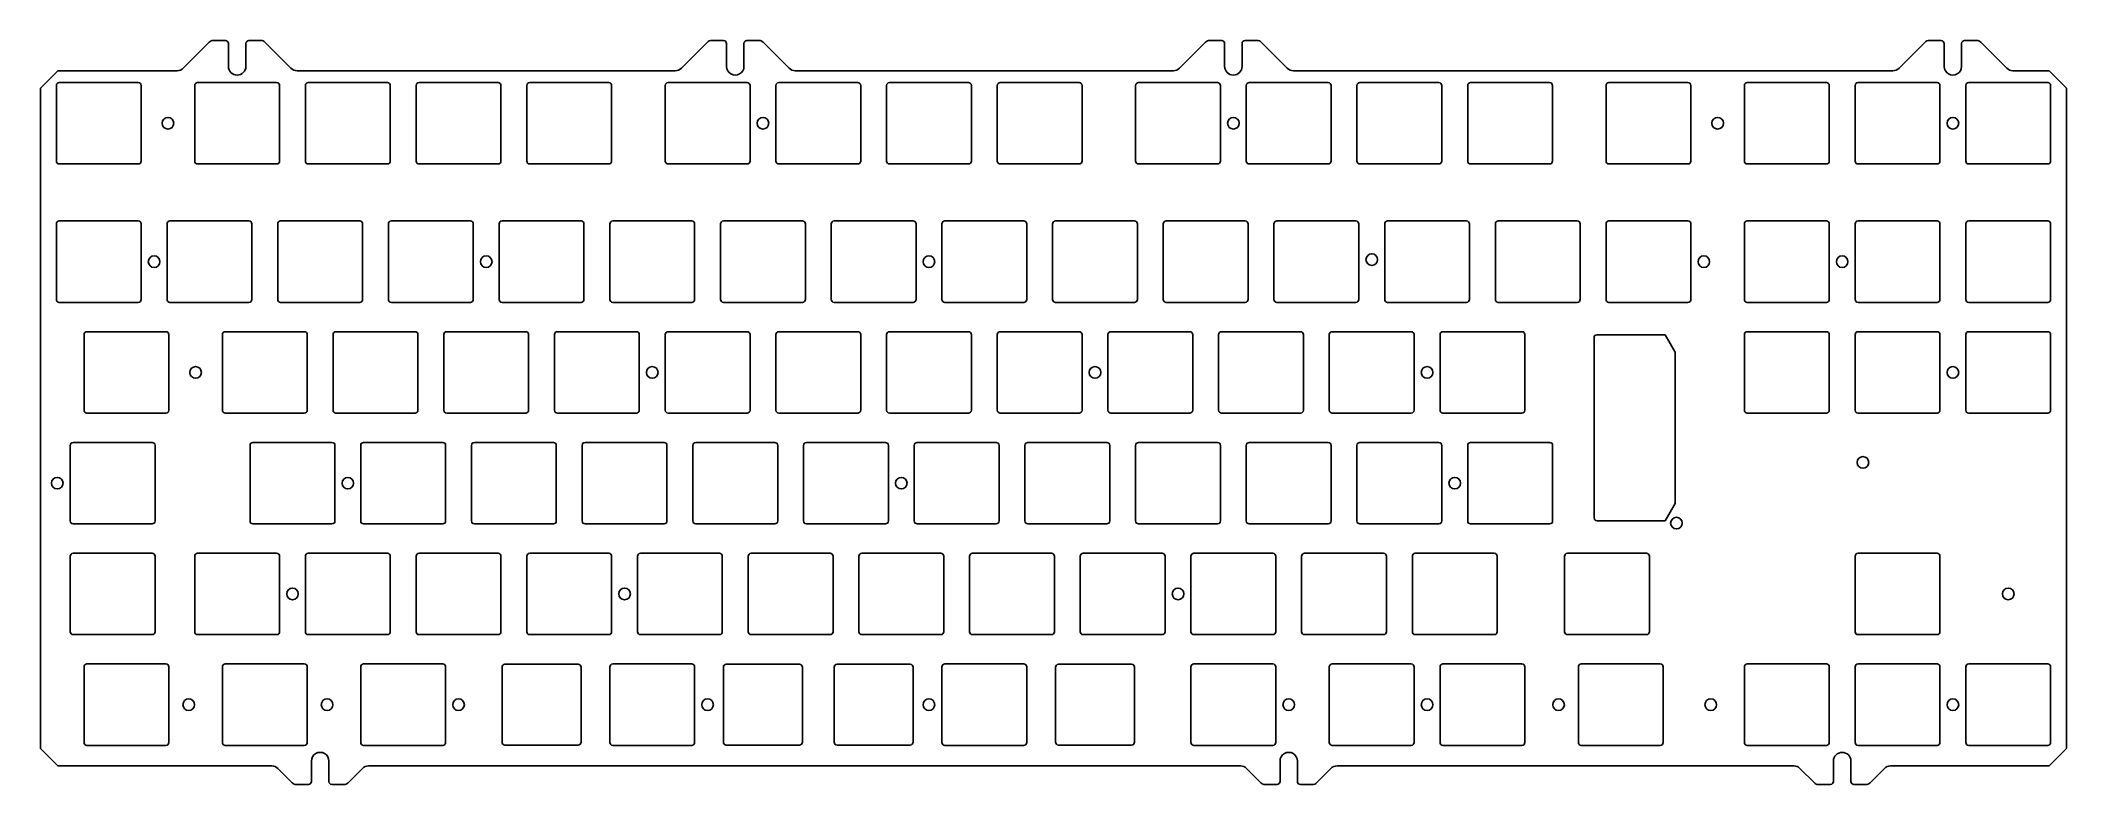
# Model space of a CAD drawing. Header units: millimetres. Extents: x -10 to 339, y -114 to 14.
import ezdxf

# ---------------------------------------------------------------- set-up
doc = ezdxf.new("R2010")
doc.units = ezdxf.units.MM
doc.layers.get('0').update_dxf_attribs({"linetype": 'CONTINUOUS'})
doc.layers.add('BLACK', color=7, linetype='CONTINUOUS')

msp = doc.modelspace()

# ---------------------------------------------------------------- linework, layer by layer
for points in [[(16.5125, 6.5), (16.5125, -6.5, 0.4142123908), (17.0125, -7), (30.6125, -7, 0.4142135624), (31.1125, -6.5), (31.1125, 6.5, 0.4142135624), (30.6125, 7), (17.0125, 7, 0.4142123908)], [(16.5125, 6.5), (16.5125, -6.5, 0.4142123908), (17.0125, -7), (30.6125, -7, 0.4142135624), (31.1125, -6.5), (31.1125, 6.5, 0.4142135624), (30.6125, 7), (17.0125, 7, 0.4142123908)], [(35.5625, 6.5), (35.5625, -6.5, 0.4142123908), (36.0625, -7), (49.6625, -7, 0.4142135624), (50.1625, -6.5), (50.1625, 6.5, 0.4142135624), (49.6625, 7), (36.0625, 7, 0.4142123908)], [(35.5625, -6.5, 0.4142123908), (36.0625, -7), (49.6625, -7, 0.4142135624), (50.1625, -6.5), (50.1625, 6.5, 0.4142135624), (49.6625, 7), (36.0625, 7, 0.4142123908), (35.5625, 6.5)], [(54.6125, 6.5), (54.6125, -6.5, 0.4142123908), (55.1125, -7), (68.7125, -7, 0.4142135624), (69.2125, -6.5), (69.2125, 6.5, 0.4142135624), (68.7125, 7), (55.1125, 7, 0.4142123908)], [(69.2125, 6.5, 0.4142135624), (68.7125, 7), (55.1125, 7, 0.4142123908), (54.6125, 6.5), (54.6125, -6.5, 0.4142123908), (55.1125, -7), (68.7125, -7, 0.4142135624), (69.2125, -6.5)], [(73.6625, 6.5), (73.6625, -6.5, 0.4142123908), (74.1625, -7), (87.7625, -7, 0.4142135624), (88.2625, -6.5), (88.2625, 6.5, 0.4142135624), (87.7625, 7), (74.1625, 7, 0.4142123908)], [(74.1625, -7), (87.7625, -7, 0.4142135624), (88.2625, -6.5), (88.2625, 6.5, 0.4142135624), (87.7625, 7), (74.1625, 7, 0.4142123908), (73.6625, 6.5), (73.6625, -6.5, 0.4142123908)], [(97.475, 6.5), (97.475, -6.5, 0.4142123908), (97.975, -7), (111.575, -7, 0.4142135624), (112.075, -6.5), (112.075, 6.5, 0.4142135624), (111.575, 7), (97.975, 7, 0.4142123908)], [(97.975, 7, 0.4142123908), (97.475, 6.5), (97.475, -6.5, 0.4142123908), (97.975, -7), (111.575, -7, 0.4142135624), (112.075, -6.5), (112.075, 6.5, 0.4142135624), (111.575, 7)], [(178.4375, 6.5), (178.4375, -6.5, 0.4142123908), (178.9375, -7), (192.5375, -7, 0.4142135624), (193.0375, -6.5), (193.0375, 6.5, 0.4142135624), (192.5375, 7), (178.9375, 7, 0.4142123908)], [(193.0375, -6.5), (193.0375, 6.5, 0.4142135624), (192.5375, 7), (178.9375, 7, 0.4142123908), (178.4375, 6.5), (178.4375, -6.5, 0.4142123908), (178.9375, -7), (192.5375, -7, 0.4142135624)], [(197.4875, 6.5), (197.4875, -6.5, 0.4142123908), (197.9875, -7), (211.5875, -7, 0.4142135624), (212.0875, -6.5), (212.0875, 6.5, 0.4142135624), (211.5875, 7), (197.9875, 7, 0.4142123908)], [(211.5875, 7), (197.9875, 7, 0.4142123908), (197.4875, 6.5), (197.4875, -6.5, 0.4142123908), (197.9875, -7), (211.5875, -7, 0.4142135624), (212.0875, -6.5), (212.0875, 6.5, 0.4142135624)], [(216.5375, 6.5), (216.5375, -6.5, 0.4142123908), (217.0375, -7), (230.6375, -7, 0.4142135624), (231.1375, -6.5), (231.1375, 6.5, 0.4142135624), (230.6375, 7), (217.0375, 7, 0.4142123908)], [(231.1375, -6.5), (231.1375, 6.5, 0.4142135624), (230.6375, 7), (217.0375, 7, 0.4142123908), (216.5375, 6.5), (216.5375, -6.5, 0.4142123908), (217.0375, -7), (230.6375, -7, 0.4142135624)], [(235.5875, 6.5), (235.5875, -6.5, 0.4142123908), (236.0875, -7), (249.6875, -7, 0.4142135624), (250.1875, -6.5), (250.1875, 6.5, 0.4142135624), (249.6875, 7), (236.0875, 7, 0.4142123908)], [(250.1875, -6.5), (250.1875, 6.5, 0.4142135624), (249.6875, 7), (236.0875, 7, 0.4142123908), (235.5875, 6.5), (235.5875, -6.5, 0.4142123908), (236.0875, -7), (249.6875, -7, 0.4142135624)], [(240.35, -17.3125), (240.35, -30.3125, 0.4142123908), (240.85, -30.8125), (254.45, -30.8125, 0.4142135624), (254.95, -30.3125), (254.95, -17.3125, 0.4142135624), (254.45, -16.8125), (240.85, -16.8125, 0.4142123908)], [(259.4, -17.3125), (259.4, -30.3125, 0.4142123908), (259.9, -30.8125), (273.5, -30.8125, 0.4142135624), (274, -30.3125), (274, -17.3125, 0.4142135624), (273.5, -16.8125), (259.9, -16.8125, 0.4142123908)], [(257.34375, -67.8875), (257.34375, -36.8875, -0.4142135624), (257.84375, -36.3875), (269.56175, -36.3875), (271.29375, -39.3875), (271.29375, -65.3875), (269.56175, -68.3875), (257.84375, -68.3875, -0.4142123908)], [(235.59375, -55.4125), (235.59375, -68.4125, 0.4142123908), (236.09375, -68.9125), (249.69375, -68.9125, 0.4142135624), (250.19375, -68.4125), (250.19375, -55.4125, 0.4142135624), (249.69375, -54.9125), (236.09375, -54.9125, 0.4142123908)], [(-4.91875, -74.4625), (-4.91875, -87.4625, 0.4142123908), (-4.41875, -87.9625), (9.18125, -87.9625, 0.4142135624), (9.68125, -87.4625), (9.68125, -74.4625, 0.4142135624), (9.18125, -73.9625), (-4.41875, -73.9625, 0.4142123908)], [(16.5125, -74.4625), (16.5125, -87.4625, 0.4142123908), (17.0125, -87.9625), (30.6125, -87.9625, 0.4142135624), (31.1125, -87.4625), (31.1125, -74.4625, 0.4142135624), (30.6125, -73.9625), (17.0125, -73.9625, 0.4142123908)], [(226.065834, -74.462548), (226.065834, -87.462548, 0.4142123908), (226.565834, -87.962548), (240.165834, -87.962548, 0.4142135624), (240.665834, -87.462548), (240.665834, -74.462548, 0.4142135624), (240.165834, -73.962548), (226.565834, -73.962548, 0.4142123908)], [(252.257046, -74.4625), (252.257046, -87.4625, 0.4142123908), (252.757046, -87.9625), (266.357046, -87.9625, 0.4142135624), (266.857046, -87.4625), (266.857046, -74.4625, 0.4142135624), (266.357046, -73.9625), (252.757046, -73.9625, 0.4142123908)], [(11.5625, -93.0125), (-2.0375, -93.0125, 0.4142123908), (-2.5375, -93.5125), (-2.5375, -106.5125, 0.4142123908), (-2.0375, -107.0125), (11.5625, -107.0125, 0.4142135624), (12.0625, -106.5125), (12.0625, -93.5125, 0.4142135624)], [(21.275, -93.5125), (21.275, -106.5125, 0.4142123908), (21.775, -107.0125), (35.375, -107.0125, 0.4142135624), (35.875, -106.5125), (35.875, -93.5125, 0.4142135624), (35.375, -93.0125), (21.775, -93.0125, 0.4142123908)], [(59.6875, -93.5125, 0.4142135624), (59.1875, -93.0125), (45.5875, -93.0125, 0.4142123908), (45.0875, -93.5125), (45.0875, -106.5125, 0.4142123908), (45.5875, -107.0125), (59.1875, -107.0125, 0.4142135624), (59.6875, -106.5125)], [(69.9, -93.0625, 0.4142123908), (69.4, -93.5625), (69.4, -106.4625, 0.4142123908), (69.9, -106.9625), (82.5, -106.9625, 0.4142123908), (83, -106.4625), (83, -93.5625, 0.4142123908), (82.5, -93.0625)], [(102.05, -93.0125), (88.45, -93.0125, 0.4142123908), (87.95, -93.5125), (87.95, -106.5125, 0.4142123908), (88.45, -107.0125), (102.05, -107.0125, 0.4142135624), (102.55, -106.5125), (102.55, -93.5125, 0.4142135624)], [(121.1, -93.5625), (121.1, -106.4625, -0.4142135624), (120.6, -106.9625), (108, -106.9625, -0.4142135624), (107.5, -106.4625), (107.5, -93.5625, -0.4142135624), (108, -93.0625), (120.6, -93.0625, -0.4142135624)], [(126.55, -106.4625, 0.4142123908), (127.05, -106.9625), (139.65, -106.9625, 0.4142123908), (140.15, -106.4625), (140.15, -93.5625, 0.4142123908), (139.65, -93.0625), (127.05, -93.0625, 0.4142123908), (126.55, -93.5625)], [(159.2, -93.0125), (145.6, -93.0125, 0.4142123908), (145.1, -93.5125), (145.1, -106.5125, 0.4142123908), (145.6, -107.0125), (159.2, -107.0125, 0.4142135624), (159.7, -106.5125), (159.7, -93.5125, 0.4142135624)], [(164.65, -106.4625), (164.65, -93.5625, -0.4142135624), (165.15, -93.0625), (177.75, -93.0625, -0.4142135624), (178.25, -93.5625), (178.25, -106.4625, -0.4142135624), (177.75, -106.9625), (165.15, -106.9625, -0.4142135624)], [(187.9625, -106.5125, 0.4142123908), (188.4625, -107.0125), (202.0625, -107.0125, 0.4142135624), (202.5625, -106.5125), (202.5625, -93.5125, 0.4142135624), (202.0625, -93.0125), (188.4625, -93.0125, 0.4142123908), (187.9625, -93.5125)], [(211.775, -106.5125, 0.4142123908), (212.275, -107.0125), (225.875, -107.0125, 0.4142135624), (226.375, -106.5125), (226.375, -93.5125, 0.4142135624), (225.875, -93.0125), (212.275, -93.0125, 0.4142123908), (211.775, -93.5125)], [(231.325, -107.0125), (244.925, -107.0125, 0.4142135624), (245.425, -106.5125), (245.425, -93.5125, 0.4142135624), (244.925, -93.0125), (231.325, -93.0125, 0.4142123908), (230.825, -93.5125), (230.825, -106.5125, 0.4142123908)], [(269.2375, -93.5125, 0.4142135624), (268.7375, -93.0125), (255.1375, -93.0125, 0.4142123908), (254.6375, -93.5125), (254.6375, -106.5125, 0.4142123908), (255.1375, -107.0125), (268.7375, -107.0125, 0.4142135624), (269.2375, -106.5125)]]:
    msp.add_lwpolyline(points, format="xyb", close=True)
for centre in [(276.225, -23.8125), (233.3625, -61.9125), (271.51875, -68.7875), (15.478125, -100.0125), (39.290625, -100.0125), (61.9125, -100.0125), (104.775, -100.0125), (142.875, -100.0125), (204.7875, -100.0125), (228.6, -100.0125), (251.221875, -100.0125)]:
    msp.add_circle(centre, 1)
at = {"layer": 'BLACK', "linetype": 'Continuous'}
for p, q in [((19.732086, 14.224988), (21.812497, 14.225)), ((25.81954, 14.225052), (27.898325, 14.225)), ((105.451794, 14.224988), (107.537497, 14.225)), ((105.451794, 14.224973), (105.451794, 14.224988)), ((111.54454, 14.225052), (113.623325, 14.225)), ((191.176794, 14.224988), (193.262497, 14.225)), ((191.176794, 14.224973), (191.176794, 14.224988)), ((193.262497, 14.224994), (193.262497, 14.225)), ((197.26954, 14.225052), (199.348325, 14.225)), ((315.007086, 14.224988), (317.087497, 14.225)), ((321.09454, 14.225052), (323.173325, 14.225)), ((14.5518, 9.4643), (19.01955, 13.93205)), ((22.3125, 13.724999), (22.312506, 13.724999)), ((22.312506, 13.724999), (22.3125, 9.775002)), ((25.3125, 9.774998), (25.3125, 13.7249)), ((33.07316, 9.46434), (28.600768, 13.936732)), ((104.7445, 13.932), (100.27685, 9.46435)), ((108.0375, 13.724999), (108.037506, 13.724999)), ((108.037506, 13.724999), (108.0375, 9.775002)), ((111.0375, 9.775), (111.0375, 13.7249)), ((114.334208, 13.928326), (118.79818, 9.46436)), ((190.4695, 13.932), (186.0018, 9.4643)), ((193.762494, 13.725), (193.7625, 13.725)), ((193.7625, 9.775), (193.7625, 13.725)), ((196.7625, 13.7249), (196.7625, 9.775)), ((200.059208, 13.928326), (204.52318, 9.46436)), ((309.8268, 9.4643), (314.29455, 13.93205)), ((317.5875, 13.724999), (317.587506, 13.724999)), ((317.5875, 9.775002), (317.587506, 13.724999)), ((320.5875, 13.7249), (320.5875, 9.775)), ((323.884208, 13.928326), (328.34818, 9.46436)), ((-10.025, 6.025), (-7.025, 9.025)), ((-7.025, 9.025), (13.49768, 9.025)), ((6.8, 7), (-6.799999, 7)), ((99.21618, 9.025), (34.1338, 9.025)), ((130.625, 7), (117.025, 7)), ((119.8588, 9.025), (184.94768, 9.025)), ((149.675, 7), (136.075, 7)), ((168.725, 7), (155.125, 7)), ((205.5838, 9.025), (308.77268, 9.025)), ((273.5, 7), (259.9, 7)), ((297.3125, 7), (283.7125, 7)), ((316.3625, 7), (302.7625, 7)), ((335.4125, 7), (321.8125, 7)), ((329.4088, 9.025), (335.6375, 9.025)), ((338.6375, 6.025), (335.6375, 9.025)), ((-10.025, 6.025), (-10.025, -107.5375)), ((-7.3, 6.499999), (-7.3, -6.499999)), ((7.3, -6.5), (7.3, 6.5)), ((116.525, 6.5), (116.525, -6.5)), ((131.125, -6.5), (131.125, 6.5)), ((135.575, 6.5), (135.575, -6.5)), ((150.175, -6.5), (150.175, 6.5)), ((154.625, 6.5), (154.625, -6.5)), ((169.225, -6.5), (169.225, 6.5)), ((259.4, 6.5), (259.4, -6.5)), ((274, -6.5), (274, 6.5)), ((283.2125, 6.5), (283.2125, -6.5)), ((297.8125, -6.5), (297.8125, 6.5)), ((302.2625, 6.5), (302.2625, -6.5)), ((316.8625, -6.5), (316.8625, 6.5)), ((321.3125, 6.5), (321.3125, -6.5)), ((335.9125, -6.5), (335.9125, 6.5)), ((338.6375, -107.5375), (338.6375, 6.025)), ((-6.799999, -7), (6.8, -7)), ((117.025, -7), (130.625, -7)), ((136.075, -7), (149.675, -7)), ((155.125, -7), (168.725, -7)), ((259.9, -7), (273.5, -7)), ((283.7125, -7), (297.3125, -7)), ((302.7625, -7), (316.3625, -7)), ((321.8125, -7), (335.4125, -7)), ((-7.3, -17.312501), (-7.3, -30.312499)), ((6.8, -16.8125), (-6.799999, -16.8125)), ((7.3, -30.3125), (7.3, -17.3125)), ((11.75, -17.3125), (11.75, -30.3125)), ((25.85, -16.8125), (12.25, -16.8125)), ((26.35, -30.3125), (26.35, -17.3125)), ((30.8, -17.3125), (30.8, -30.3125)), ((44.9, -16.8125), (31.3, -16.8125)), ((45.4, -30.3125), (45.4, -17.3125)), ((49.85, -17.3125), (49.85, -30.3125)), ((63.95, -16.8125), (50.35, -16.8125)), ((64.45, -30.3125), (64.45, -17.3125)), ((68.9, -17.3125), (68.9, -30.3125)), ((83, -16.8125), (69.4, -16.8125)), ((83.5, -30.3125), (83.5, -17.3125)), ((87.95, -17.3125), (87.95, -30.3125)), ((102.05, -16.8125), (88.45, -16.8125)), ((102.55, -30.3125), (102.55, -17.3125)), ((107, -17.3125), (107, -30.3125)), ((121.1, -16.8125), (107.5, -16.8125)), ((121.6, -30.3125), (121.6, -17.3125)), ((126.05, -17.3125), (126.05, -30.3125)), ((140.15, -16.8125), (126.55, -16.8125)), ((140.65, -30.3125), (140.65, -17.3125)), ((145.1, -17.3125), (145.1, -30.3125)), ((159.2, -16.8125), (145.6, -16.8125)), ((159.7, -30.3125), (159.7, -17.3125)), ((164.15, -17.3125), (164.15, -30.3125)), ((178.25, -16.8125), (164.65, -16.8125)), ((178.75, -30.3125), (178.75, -17.3125)), ((183.2, -17.3125), (183.2, -30.3125)), ((197.3, -16.8125), (183.7, -16.8125)), ((197.8, -30.3125), (197.8, -17.3125)), ((202.25, -17.3125), (202.25, -30.3125)), ((216.35, -16.8125), (202.75, -16.8125)), ((216.85, -30.3125), (216.85, -17.3125)), ((221.3, -17.3125), (221.3, -30.3125)), ((235.4, -16.8125), (221.8, -16.8125)), ((235.9, -30.3125), (235.9, -17.3125)), ((283.2125, -17.3125), (283.2125, -30.3125)), ((297.3125, -16.8125), (283.7125, -16.8125)), ((297.8125, -30.3125), (297.8125, -17.3125)), ((302.2625, -17.3125), (302.2625, -30.3125)), ((316.3625, -16.8125), (302.7625, -16.8125)), ((316.8625, -30.3125), (316.8625, -17.3125)), ((321.3125, -17.3125), (321.3125, -30.3125)), ((335.4125, -16.8125), (321.8125, -16.8125)), ((335.9125, -30.3125), (335.9125, -17.3125)), ((-6.799999, -30.8125), (6.8, -30.8125)), ((12.25, -30.8125), (25.85, -30.8125)), ((31.3, -30.8125), (44.9, -30.8125)), ((50.35, -30.8125), (63.95, -30.8125)), ((69.4, -30.8125), (83, -30.8125)), ((88.45, -30.8125), (102.05, -30.8125)), ((107.5, -30.8125), (121.1, -30.8125)), ((126.55, -30.8125), (140.15, -30.8125)), ((145.6, -30.8125), (159.2, -30.8125)), ((164.65, -30.8125), (178.25, -30.8125)), ((183.7, -30.8125), (197.3, -30.8125)), ((202.75, -30.8125), (216.35, -30.8125)), ((221.8, -30.8125), (235.4, -30.8125)), ((283.7125, -30.8125), (297.3125, -30.8125)), ((302.7625, -30.8125), (316.3625, -30.8125)), ((321.8125, -30.8125), (335.4125, -30.8125)), ((-2.5375, -36.362501), (-2.5375, -49.362499)), ((11.5625, -35.8625), (-2.037499, -35.8625)), ((12.0625, -49.3625), (12.0625, -36.3625)), ((21.275, -36.3625), (21.275, -49.3625)), ((35.375, -35.8625), (21.775, -35.8625)), ((35.875, -49.3625), (35.875, -36.3625)), ((40.325, -36.3625), (40.325, -49.3625)), ((54.425, -35.8625), (40.825, -35.8625)), ((54.925, -49.3625), (54.925, -36.3625)), ((59.375, -36.3625), (59.375, -49.3625)), ((73.475, -35.8625), (59.875, -35.8625)), ((73.975, -49.3625), (73.975, -36.3625)), ((78.425, -36.3625), (78.425, -49.3625)), ((92.525, -35.8625), (78.925, -35.8625)), ((93.025, -49.3625), (93.025, -36.3625)), ((97.475, -36.3625), (97.475, -49.3625)), ((111.575, -35.8625), (97.975, -35.8625)), ((112.075, -49.3625), (112.075, -36.3625)), ((116.525, -36.3625), (116.525, -49.3625)), ((130.625, -35.8625), (117.025, -35.8625)), ((131.125, -49.3625), (131.125, -36.3625)), ((135.575, -36.3625), (135.575, -49.3625)), ((149.675, -35.8625), (136.075, -35.8625)), ((150.175, -49.3625), (150.175, -36.3625)), ((154.625, -36.3625), (154.625, -49.3625)), ((168.725, -35.8625), (155.125, -35.8625)), ((169.225, -49.3625), (169.225, -36.3625)), ((173.675, -36.3625), (173.675, -49.3625)), ((187.775, -35.8625), (174.175, -35.8625)), ((188.275, -49.3625), (188.275, -36.3625)), ((192.725, -36.3625), (192.725, -49.3625)), ((206.825, -35.8625), (193.225, -35.8625)), ((207.325, -49.3625), (207.325, -36.3625)), ((211.775, -36.3625), (211.775, -49.3625)), ((225.875, -35.8625), (212.275, -35.8625)), ((226.375, -49.3625), (226.375, -36.3625)), ((230.825, -36.3625), (230.825, -49.3625)), ((244.925, -35.8625), (231.325, -35.8625)), ((245.425, -49.3625), (245.425, -36.3625)), ((283.2125, -36.3625), (283.2125, -49.3625)), ((297.3125, -35.8625), (283.7125, -35.8625)), ((297.8125, -49.3625), (297.8125, -36.3625)), ((302.2625, -36.3625), (302.2625, -49.3625)), ((316.3625, -35.8625), (302.7625, -35.8625)), ((316.8625, -49.3625), (316.8625, -36.3625)), ((321.3125, -36.3625), (321.3125, -49.3625)), ((335.4125, -35.8625), (321.8125, -35.8625)), ((335.9125, -49.3625), (335.9125, -36.3625)), ((-2.037499, -49.8625), (11.5625, -49.8625)), ((21.775, -49.8625), (35.375, -49.8625)), ((40.825, -49.8625), (54.425, -49.8625)), ((59.875, -49.8625), (73.475, -49.8625)), ((78.925, -49.8625), (92.525, -49.8625)), ((97.975, -49.8625), (111.575, -49.8625)), ((117.025, -49.8625), (130.625, -49.8625)), ((136.075, -49.8625), (149.675, -49.8625)), ((155.125, -49.8625), (168.725, -49.8625)), ((174.175, -49.8625), (187.775, -49.8625)), ((193.225, -49.8625), (206.825, -49.8625)), ((212.275, -49.8625), (225.875, -49.8625)), ((231.325, -49.8625), (244.925, -49.8625)), ((283.7125, -49.8625), (297.3125, -49.8625)), ((302.7625, -49.8625), (316.3625, -49.8625)), ((321.8125, -49.8625), (335.4125, -49.8625)), ((-4.91875, -55.4125), (-4.91875, -68.412499)), ((9.18125, -54.912499), (-4.41875, -54.912499)), ((9.68125, -68.412499), (9.68125, -55.412499)), ((26.0375, -55.4125), (26.0375, -68.4125)), ((40.1375, -54.9125), (26.5375, -54.9125)), ((40.6375, -68.4125), (40.6375, -55.4125)), ((45.0875, -55.4125), (45.0875, -68.4125)), ((59.1875, -54.9125), (45.5875, -54.9125)), ((59.6875, -68.4125), (59.6875, -55.4125)), ((64.1375, -55.4125), (64.1375, -68.4125)), ((78.2375, -54.9125), (64.6375, -54.9125)), ((78.7375, -68.4125), (78.7375, -55.4125)), ((83.1875, -55.4125), (83.1875, -68.4125)), ((97.2875, -54.9125), (83.6875, -54.9125)), ((97.7875, -68.4125), (97.7875, -55.4125)), ((102.2375, -55.4125), (102.2375, -68.4125)), ((116.3375, -54.9125), (102.7375, -54.9125)), ((116.8375, -68.4125), (116.8375, -55.4125)), ((121.2875, -55.4125), (121.2875, -68.4125)), ((135.3875, -54.9125), (121.7875, -54.9125)), ((135.8875, -68.4125), (135.8875, -55.4125)), ((140.3375, -55.4125), (140.3375, -68.4125)), ((154.4375, -54.9125), (140.8375, -54.9125)), ((154.9375, -68.4125), (154.9375, -55.4125)), ((159.3875, -55.4125), (159.3875, -68.4125)), ((173.4875, -54.9125), (159.8875, -54.9125)), ((173.9875, -68.4125), (173.9875, -55.4125)), ((178.4375, -55.4125), (178.4375, -68.4125)), ((192.5375, -54.9125), (178.9375, -54.9125)), ((193.0375, -68.4125), (193.0375, -55.4125)), ((197.4875, -55.4125), (197.4875, -68.4125)), ((211.5875, -54.9125), (197.9875, -54.9125)), ((212.0875, -68.4125), (212.0875, -55.4125)), ((216.5375, -55.4125), (216.5375, -68.4125)), ((230.6375, -54.9125), (217.0375, -54.9125)), ((231.1375, -68.4125), (231.1375, -55.4125)), ((-4.418749, -68.912499), (9.18125, -68.912499)), ((26.5375, -68.9125), (40.1375, -68.9125)), ((45.5875, -68.9125), (59.1875, -68.9125)), ((64.6375, -68.9125), (78.2375, -68.9125)), ((83.6875, -68.9125), (97.2875, -68.9125)), ((102.7375, -68.9125), (116.3375, -68.9125)), ((121.7875, -68.9125), (135.3875, -68.9125)), ((140.8375, -68.9125), (154.4375, -68.9125)), ((159.8875, -68.9125), (173.4875, -68.9125)), ((178.9375, -68.9125), (192.5375, -68.9125)), ((197.9875, -68.9125), (211.5875, -68.9125)), ((217.0375, -68.9125), (230.6375, -68.9125)), ((35.5625, -74.4625), (35.5625, -87.4625)), ((49.6625, -73.9625), (36.0625, -73.9625)), ((50.1625, -87.4625), (50.1625, -74.4625)), ((54.6125, -74.4625), (54.6125, -87.4625)), ((68.7125, -73.9625), (55.1125, -73.9625)), ((69.2125, -87.4625), (69.2125, -74.4625)), ((73.6625, -74.4625), (73.6625, -87.4625)), ((87.7625, -73.9625), (74.1625, -73.9625)), ((88.2625, -87.4625), (88.2625, -74.4625)), ((92.7125, -74.4625), (92.7125, -87.4625)), ((106.8125, -73.9625), (93.2125, -73.9625)), ((107.3125, -87.4625), (107.3125, -74.4625)), ((111.7625, -74.4625), (111.7625, -87.4625)), ((125.8625, -73.9625), (112.2625, -73.9625)), ((126.3625, -87.4625), (126.3625, -74.4625)), ((130.8125, -74.4625), (130.8125, -87.4625)), ((144.9125, -73.9625), (131.3125, -73.9625)), ((145.4125, -87.4625), (145.4125, -74.4625)), ((149.8625, -74.4625), (149.8625, -87.4625)), ((163.9625, -73.9625), (150.3625, -73.9625)), ((164.4625, -87.4625), (164.4625, -74.4625)), ((168.9125, -74.4625), (168.9125, -87.4625)), ((183.0125, -73.9625), (169.4125, -73.9625)), ((183.5125, -87.4625), (183.5125, -74.4625)), ((187.9625, -74.4625), (187.9625, -87.4625)), ((202.0625, -73.9625), (188.4625, -73.9625)), ((202.5625, -87.4625), (202.5625, -74.4625)), ((207.0125, -74.4625), (207.0125, -87.4625)), ((221.1125, -73.9625), (207.5125, -73.9625)), ((221.6125, -87.4625), (221.6125, -74.4625)), ((302.2625, -74.4625), (302.2625, -87.4625)), ((316.3625, -73.9625), (302.7625, -73.9625)), ((316.8625, -87.4625), (316.8625, -74.4625)), ((36.0625, -87.9625), (49.6625, -87.9625)), ((55.1125, -87.9625), (68.7125, -87.9625)), ((74.1625, -87.9625), (87.7625, -87.9625)), ((93.2125, -87.9625), (106.8125, -87.9625)), ((112.2625, -87.9625), (125.8625, -87.9625)), ((131.3125, -87.9625), (144.9125, -87.9625)), ((150.3625, -87.9625), (163.9625, -87.9625)), ((169.4125, -87.9625), (183.0125, -87.9625)), ((188.4625, -87.9625), (202.0625, -87.9625)), ((207.5125, -87.9625), (221.1125, -87.9625)), ((302.7625, -87.9625), (316.3625, -87.9625)), ((283.2125, -93.5125), (283.2125, -106.5125)), ((297.3125, -93.0125), (283.7125, -93.0125)), ((297.8125, -106.5125), (297.8125, -93.5125)), ((302.2625, -93.5125), (302.2625, -106.5125)), ((316.3625, -93.0125), (302.7625, -93.0125)), ((316.8625, -106.5125), (316.8625, -93.5125)), ((321.3125, -93.5125), (321.3125, -106.5125)), ((335.4125, -93.0125), (321.8125, -93.0125)), ((335.9125, -106.5125), (335.9125, -93.5125)), ((-10.025, -107.5375), (-7.025, -110.5375)), ((283.7125, -107.0125), (297.3125, -107.0125)), ((302.7625, -107.0125), (316.3625, -107.0125)), ((321.8125, -107.0125), (335.4125, -107.0125)), ((335.6375, -110.5375), (338.6375, -107.5375)), ((29.7786, -110.5375), (-7.025, -110.5375)), ((30.844351, -110.981829), (33.307141, -113.444577)), ((36.600052, -113.2375), (36.600052, -109.7125)), ((39.600052, -109.71252), (39.600006, -113.239629)), ((42.892826, -113.444726), (45.360676, -110.976876)), ((45.36068, -110.97688), (45.360676, -110.976876)), ((196.4661, -110.5375), (46.421329, -110.5375)), ((199.994665, -113.4446), (197.522053, -110.972031)), ((203.287552, -113.2375), (203.287552, -109.7125)), ((206.287506, -113.235157), (206.287552, -109.72949)), ((209.580326, -113.444726), (212.048176, -110.976876)), ((212.04818, -110.97688), (212.048176, -110.976876)), ((213.1089, -110.537516), (213.1089, -110.5375)), ((291.7162, -110.5375), (213.1089, -110.5375)), ((295.244631, -113.444583), (292.772258, -110.972258)), ((298.5375, -109.7125), (298.5375, -113.2375)), ((301.5375, -113.235264), (301.5375, -109.7125)), ((304.8303, -113.4447), (307.29805, -110.97695)), ((308.358899, -110.537516), (335.6375, -110.5375)), ((308.358899, -110.537532), (308.358899, -110.537516)), ((34.0143, -113.7375), (36.100029, -113.7375)), ((40.100103, -113.7375), (42.191296, -113.737488)), ((202.787552, -113.7375), (200.7018, -113.7375)), ((206.787603, -113.7375), (208.878796, -113.737488)), ((295.951725, -113.7375), (298.0375, -113.737448)), ((302.039728, -113.7375), (304.128575, -113.737534))]:
    msp.add_line(p, q, dxfattribs=at)
at = {"layer": 'BLACK'}
for centre in [(11.90625, 0), (114.3, 0), (195.2625, 0), (278.60625, 0), (319.0875, 0), (9.525, -23.8125), (66.675, -23.8125), (142.875, -23.8125), (219.0842, -23.4625), (300.0375, -23.8125), (16.66875, -42.8625), (95.25, -42.8625), (171.45, -42.8625), (228.6, -42.8625), (319.0875, -42.8625), (303.609375, -58.340625), (-7.14375, -61.9125), (42.8625, -61.9125), (138.1125, -61.9125), (33.3375, -80.9625), (90.4875, -80.9625), (185.7375, -80.9625), (328.6125, -80.9625), (277.415625, -100.0125), (319.0875, -100.0125)]:
    msp.add_circle(centre, 1, dxfattribs=at)
for centre, radius, start, end in [((19.7269, 13.2247), 1.000344, 89.7029523, 135), ((21.8125, 13.725), 0.5, 359.99988541, 90.00034377), ((25.8127, 13.7249), 0.5002, 89.21648079, 180), ((27.8983, 13.225), 1, 45.3753221, 89.99856761), ((105.4517, 13.2248), 1.000132, 89.99461513, 135), ((107.5375, 13.725), 0.5, 359.99988541, 90.00034377), ((111.5377, 13.7249), 0.5002, 89.21648079, 180), ((113.6233, 13.2248), 1.0002, 44.70097325, 89.99856789), ((191.1767, 13.2248), 1.000132, 89.99461513, 135), ((193.2625, 13.725), 0.499994, 0, 90.00034378), ((197.2627, 13.7249), 0.5002, 89.21648079, 180), ((199.3483, 13.2248), 1.0002, 44.70097325, 89.99856789), ((315.0019, 13.2247), 1.000344, 89.7029523, 135), ((317.0875, 13.725), 0.5, 359.99988541, 90.00034377), ((321.0877, 13.7249), 0.5002, 89.21648079, 180), ((323.1733, 13.2248), 1.0002, 44.70097325, 89.99856789), ((-6.799999, 6.499999), 0.500001, 90, 180), ((6.8, 6.5), 0.5, 0, 90), ((13.4911, 10.525), 1.500056, 270.25133587, 315), ((23.8125, 9.775), 1.5, 179.99992361, 359.99992361), ((34.1338, 10.5249), 1.4999, 224.99783912, 270), ((99.2162, 10.525), 1.499986, 269.99923606, 315), ((109.5375, 9.775), 1.5, 179.99992361, 0), ((117.025, 6.5), 0.5, 90, 180), ((119.8588, 10.5248), 1.4998, 224.9951377, 270), ((130.625, 6.5), 0.5, 0, 90), ((136.075, 6.5), 0.5, 90, 180), ((149.675, 6.5), 0.5, 0, 90), ((155.125, 6.5), 0.5, 90, 180), ((168.725, 6.5), 0.5, 0, 90), ((184.9411, 10.525), 1.500056, 270.25133587, 315), ((195.2625, 9.775), 1.5, 180, 0), ((205.5838, 10.5248), 1.4998, 224.9951377, 270), ((259.9, 6.5), 0.5, 90, 180), ((273.5, 6.5), 0.5, 0, 90), ((283.7125, 6.5), 0.5, 90, 180), ((297.3125, 6.5), 0.5, 0, 90), ((302.7625, 6.5), 0.5, 90, 180), ((308.7661, 10.525), 1.500056, 270.25133587, 315), ((316.3625, 6.5), 0.5, 0, 90), ((319.0875, 9.775), 1.5, 179.99992361, 0), ((321.8125, 6.5), 0.5, 90, 180), ((329.4088, 10.5248), 1.4998, 224.9951377, 270), ((335.4125, 6.5), 0.5, 0, 90), ((-6.799999, -6.499999), 0.500001, 180, 270), ((6.8, -6.5), 0.5, 270, 0), ((117.025, -6.5), 0.5, 180, 270), ((130.625, -6.5), 0.5, 270, 0), ((136.075, -6.5), 0.5, 180, 270), ((149.675, -6.5), 0.5, 270, 0), ((155.125, -6.5), 0.5, 180, 270), ((168.725, -6.5), 0.5, 270, 0), ((259.9, -6.5), 0.5, 180, 270), ((273.5, -6.5), 0.5, 270, 0), ((283.7125, -6.5), 0.5, 180, 270), ((297.3125, -6.5), 0.5, 270, 0), ((302.7625, -6.5), 0.5, 180, 270), ((316.3625, -6.5), 0.5, 270, 0), ((321.8125, -6.5), 0.5, 180, 270), ((335.4125, -6.5), 0.5, 270, 0), ((-6.799999, -17.312501), 0.500001, 90, 180), ((6.8, -17.3125), 0.5, 0, 90), ((12.25, -17.3125), 0.5, 90, 180), ((25.85, -17.3125), 0.5, 0, 90), ((31.3, -17.3125), 0.5, 90, 180), ((44.9, -17.3125), 0.5, 0, 90), ((50.35, -17.3125), 0.5, 90, 180), ((63.95, -17.3125), 0.5, 0, 90), ((69.4, -17.3125), 0.5, 90, 180), ((83, -17.3125), 0.5, 0, 90), ((88.45, -17.3125), 0.5, 90, 180), ((102.05, -17.3125), 0.5, 0, 90), ((107.5, -17.3125), 0.5, 90, 180), ((121.1, -17.3125), 0.5, 0, 90), ((126.55, -17.3125), 0.5, 90, 180), ((140.15, -17.3125), 0.5, 0, 90), ((145.6, -17.3125), 0.5, 90, 180), ((159.2, -17.3125), 0.5, 0, 90), ((164.65, -17.3125), 0.5, 90, 180), ((178.25, -17.3125), 0.5, 0, 90), ((183.7, -17.3125), 0.5, 90, 180), ((197.3, -17.3125), 0.5, 0, 90), ((202.75, -17.3125), 0.5, 90, 180), ((216.35, -17.3125), 0.5, 0, 90), ((221.8, -17.3125), 0.5, 90, 180), ((235.4, -17.3125), 0.5, 0, 90), ((283.7125, -17.3125), 0.5, 90, 180), ((297.3125, -17.3125), 0.5, 0, 90), ((302.7625, -17.3125), 0.5, 90, 180), ((316.3625, -17.3125), 0.5, 0, 90), ((321.8125, -17.3125), 0.5, 90, 180), ((335.4125, -17.3125), 0.5, 0, 90), ((-6.799999, -30.312499), 0.500001, 180, 270), ((6.8, -30.3125), 0.5, 270, 0), ((12.25, -30.3125), 0.5, 180, 270), ((25.85, -30.3125), 0.5, 270, 0), ((31.3, -30.3125), 0.5, 180, 270), ((44.9, -30.3125), 0.5, 270, 0), ((50.35, -30.3125), 0.5, 180, 270), ((63.95, -30.3125), 0.5, 270, 0), ((69.4, -30.3125), 0.5, 180, 270), ((83, -30.3125), 0.5, 270, 0), ((88.45, -30.3125), 0.5, 180, 270), ((102.05, -30.3125), 0.5, 270, 0), ((107.5, -30.3125), 0.5, 180, 270), ((121.1, -30.3125), 0.5, 270, 0), ((126.55, -30.3125), 0.5, 180, 270), ((140.15, -30.3125), 0.5, 270, 0), ((145.6, -30.3125), 0.5, 180, 270), ((159.2, -30.3125), 0.5, 270, 0), ((164.65, -30.3125), 0.5, 180, 270), ((178.25, -30.3125), 0.5, 270, 0), ((183.7, -30.3125), 0.5, 180, 270), ((197.3, -30.3125), 0.5, 270, 0), ((202.75, -30.3125), 0.5, 180, 270), ((216.35, -30.3125), 0.5, 270, 0), ((221.8, -30.3125), 0.5, 180, 270), ((235.4, -30.3125), 0.5, 270, 0), ((283.7125, -30.3125), 0.5, 180, 270), ((297.3125, -30.3125), 0.5, 270, 0), ((302.7625, -30.3125), 0.5, 180, 270), ((316.3625, -30.3125), 0.5, 270, 0), ((321.8125, -30.3125), 0.5, 180, 270), ((335.4125, -30.3125), 0.5, 270, 0), ((-2.037499, -36.362501), 0.500001, 90, 180), ((11.5625, -36.3625), 0.5, 0, 90), ((21.775, -36.3625), 0.5, 90, 180), ((35.375, -36.3625), 0.5, 0, 90), ((40.825, -36.3625), 0.5, 90, 180), ((54.425, -36.3625), 0.5, 0, 90), ((59.875, -36.3625), 0.5, 90, 180), ((73.475, -36.3625), 0.5, 0, 90), ((78.925, -36.3625), 0.5, 90, 180), ((92.525, -36.3625), 0.5, 0, 90), ((97.975, -36.3625), 0.5, 90, 180), ((111.575, -36.3625), 0.5, 0, 90), ((117.025, -36.3625), 0.5, 90, 180), ((130.625, -36.3625), 0.5, 0, 90), ((136.075, -36.3625), 0.5, 90, 180), ((149.675, -36.3625), 0.5, 0, 90), ((155.125, -36.3625), 0.5, 90, 180), ((168.725, -36.3625), 0.5, 0, 90), ((174.175, -36.3625), 0.5, 90, 180), ((187.775, -36.3625), 0.5, 0, 90), ((193.225, -36.3625), 0.5, 90, 180), ((206.825, -36.3625), 0.5, 0, 90), ((212.275, -36.3625), 0.5, 90, 180), ((225.875, -36.3625), 0.5, 0, 90), ((231.325, -36.3625), 0.5, 90, 180), ((244.925, -36.3625), 0.5, 0, 90), ((283.7125, -36.3625), 0.5, 90, 180), ((297.3125, -36.3625), 0.5, 0, 90), ((302.7625, -36.3625), 0.5, 90, 180), ((316.3625, -36.3625), 0.5, 0, 90), ((321.8125, -36.3625), 0.5, 90, 180), ((335.4125, -36.3625), 0.5, 0, 90), ((-2.037499, -49.362499), 0.500001, 180, 270), ((11.5625, -49.3625), 0.5, 270, 0), ((21.775, -49.3625), 0.5, 180, 270), ((35.375, -49.3625), 0.5, 270, 0), ((40.825, -49.3625), 0.5, 180, 270), ((54.425, -49.3625), 0.5, 270, 0), ((59.875, -49.3625), 0.5, 180, 270), ((73.475, -49.3625), 0.5, 270, 0), ((78.925, -49.3625), 0.5, 180, 270), ((92.525, -49.3625), 0.5, 270, 0), ((97.975, -49.3625), 0.5, 180, 270), ((111.575, -49.3625), 0.5, 270, 0), ((117.025, -49.3625), 0.5, 180, 270), ((130.625, -49.3625), 0.5, 270, 0), ((136.075, -49.3625), 0.5, 180, 270), ((149.675, -49.3625), 0.5, 270, 0), ((155.125, -49.3625), 0.5, 180, 270), ((168.725, -49.3625), 0.5, 270, 0), ((174.175, -49.3625), 0.5, 180, 270), ((187.775, -49.3625), 0.5, 270, 0), ((193.225, -49.3625), 0.5, 180, 270), ((206.825, -49.3625), 0.5, 270, 0), ((212.275, -49.3625), 0.5, 180, 270), ((225.875, -49.3625), 0.5, 270, 0), ((231.325, -49.3625), 0.5, 180, 270), ((244.925, -49.3625), 0.5, 270, 0), ((283.7125, -49.3625), 0.5, 180, 270), ((297.3125, -49.3625), 0.5, 270, 0), ((302.7625, -49.3625), 0.5, 180, 270), ((316.3625, -49.3625), 0.5, 270, 0), ((321.8125, -49.3625), 0.5, 180, 270), ((335.4125, -49.3625), 0.5, 270, 0), ((-4.418749, -55.4125), 0.500001, 90.00011459, 180), ((9.181297, -55.412452), 0.499953, 359.99461369, 90.00538631), ((26.5375, -55.4125), 0.5, 90, 180), ((40.1375, -55.4125), 0.5, 0, 90), ((45.5875, -55.4125), 0.5, 90, 180), ((59.1875, -55.4125), 0.5, 0, 90), ((64.6375, -55.4125), 0.5, 90, 180), ((78.2375, -55.4125), 0.5, 0, 90), ((83.6875, -55.4125), 0.5, 90, 180), ((97.2875, -55.4125), 0.5, 0, 90), ((102.7375, -55.4125), 0.5, 90, 180), ((116.3375, -55.4125), 0.5, 0, 90), ((121.7875, -55.4125), 0.5, 90, 180), ((135.3875, -55.4125), 0.5, 0, 90), ((140.8375, -55.4125), 0.5, 90, 180), ((154.4375, -55.4125), 0.5, 0, 90), ((159.8875, -55.4125), 0.5, 90, 180), ((173.4875, -55.4125), 0.5, 0, 90), ((178.9375, -55.4125), 0.5, 90, 180), ((192.5375, -55.4125), 0.5, 0, 90), ((197.9875, -55.4125), 0.5, 90, 180), ((211.5875, -55.4125), 0.5, 0, 90), ((217.0375, -55.4125), 0.5, 90, 180), ((230.6375, -55.4125), 0.5, 0, 90), ((-4.418749, -68.412498), 0.500001, 180.00011459, 270), ((9.181257, -68.412502), 0.499993, 269.99919785, 0.00034378), ((26.5375, -68.4125), 0.5, 180, 270), ((40.1375, -68.4125), 0.5, 270, 0), ((45.5875, -68.4125), 0.5, 180, 270), ((59.1875, -68.4125), 0.5, 270, 0), ((64.6375, -68.4125), 0.5, 180, 270), ((78.2375, -68.4125), 0.5, 270, 0), ((83.6875, -68.4125), 0.5, 180, 270), ((97.2875, -68.4125), 0.5, 270, 0), ((102.7375, -68.4125), 0.5, 180, 270), ((116.3375, -68.4125), 0.5, 270, 0), ((121.7875, -68.4125), 0.5, 180, 270), ((135.3875, -68.4125), 0.5, 270, 0), ((140.8375, -68.4125), 0.5, 180, 270), ((154.4375, -68.4125), 0.5, 270, 0), ((159.8875, -68.4125), 0.5, 180, 270), ((173.4875, -68.4125), 0.5, 270, 0), ((178.9375, -68.4125), 0.5, 180, 270), ((192.5375, -68.4125), 0.5, 270, 0), ((197.9875, -68.4125), 0.5, 180, 270), ((211.5875, -68.4125), 0.5, 270, 0), ((217.0375, -68.4125), 0.5, 180, 270), ((230.6375, -68.4125), 0.5, 270, 0), ((36.0625, -74.4625), 0.5, 90, 180), ((49.6625, -74.4625), 0.5, 0, 90), ((55.1125, -74.4625), 0.5, 90, 180), ((68.7125, -74.4625), 0.5, 0, 90), ((74.1625, -74.4625), 0.5, 90, 180), ((87.7625, -74.4625), 0.5, 0, 90), ((93.2125, -74.4625), 0.5, 90, 180), ((106.8125, -74.4625), 0.5, 0, 90), ((112.2625, -74.4625), 0.5, 90, 180), ((125.8625, -74.4625), 0.5, 0, 90), ((131.3125, -74.4625), 0.5, 90, 180), ((144.9125, -74.4625), 0.5, 0, 90), ((150.3625, -74.4625), 0.5, 90, 180), ((163.9625, -74.4625), 0.5, 0, 90), ((169.4125, -74.4625), 0.5, 90, 180), ((183.0125, -74.4625), 0.5, 0, 90), ((188.4625, -74.4625), 0.5, 90, 180), ((202.0625, -74.4625), 0.5, 0, 90), ((207.5125, -74.4625), 0.5, 90, 180), ((221.1125, -74.4625), 0.5, 0, 90), ((302.7625, -74.4625), 0.5, 90, 180), ((316.3625, -74.4625), 0.5, 0, 90), ((36.0625, -87.4625), 0.5, 180, 270), ((49.6625, -87.4625), 0.5, 270, 0), ((55.1125, -87.4625), 0.5, 180, 270), ((68.7125, -87.4625), 0.5, 270, 0), ((74.1625, -87.4625), 0.5, 180, 270), ((87.7625, -87.4625), 0.5, 270, 0), ((93.2125, -87.4625), 0.5, 180, 270), ((106.8125, -87.4625), 0.5, 270, 0), ((112.2625, -87.4625), 0.5, 180, 270), ((125.8625, -87.4625), 0.5, 270, 0), ((131.3125, -87.4625), 0.5, 180, 270), ((144.9125, -87.4625), 0.5, 270, 0), ((150.3625, -87.4625), 0.5, 180, 270), ((163.9625, -87.4625), 0.5, 270, 0), ((169.4125, -87.4625), 0.5, 180, 270), ((183.0125, -87.4625), 0.5, 270, 0), ((188.4625, -87.4625), 0.5, 180, 270), ((202.0625, -87.4625), 0.5, 270, 0), ((207.5125, -87.4625), 0.5, 180, 270), ((221.1125, -87.4625), 0.5, 270, 0), ((302.7625, -87.4625), 0.5, 180, 270), ((316.3625, -87.4625), 0.5, 270, 0), ((283.7125, -93.5125), 0.5, 90, 180), ((297.3125, -93.5125), 0.5, 0, 90), ((302.7625, -93.5125), 0.5, 90, 180), ((316.3625, -93.5125), 0.5, 0, 90), ((321.8125, -93.5125), 0.5, 90, 180), ((335.4125, -93.5125), 0.5, 0, 90), ((283.7125, -106.5125), 0.5, 180, 270), ((297.3125, -106.5125), 0.5, 270, 0), ((302.7625, -106.5125), 0.5, 180, 270), ((316.3625, -106.5125), 0.5, 270, 0), ((321.8125, -106.5125), 0.5, 180, 270), ((335.4125, -106.5125), 0.5, 270, 0), ((29.7786, -112.0379), 1.5004, 44.73861177, 90), ((38.10005, -109.7125), 1.499998, 359.99923606, 180), ((46.4214, -112.0376), 1.500085, 90.00271182, 135), ((196.4661, -112.0379), 1.5004, 45.26776083, 90), ((204.7876, -109.7125), 1.500048, 359.35103679, 180), ((213.1088, -112.0375), 1.499943, 89.99618024, 135), ((291.7162, -112.0376), 1.5001, 45.25074508, 90), ((300.0375, -109.7125), 1.5, 0, 180), ((308.3588, -112.0377), 1.500127, 89.9962189, 135), ((34.0143, -112.7375), 1, 224.99667789, 270), ((36.1001, -113.2375), 0.499952, 269.991864, 0), ((40.1001, -113.2374), 0.5001, 180.25537488, 270.00034371), ((42.1859, -112.7378), 0.999744, 270.30926151, 315), ((200.7018, -112.7375), 1, 224.99858202, 270), ((202.7876, -113.2375), 0.499952, 269.99449961, 0), ((206.7876, -113.2374), 0.5001, 179.74302117, 270.00034371), ((208.8734, -112.7378), 0.999744, 270.30926151, 315), ((295.9517, -112.7377), 0.9998, 224.99246296, 270.00143268), ((298.0376, -113.2375), 0.4999, 269.98853965, 0), ((302.0375, -113.2375), 0.500005, 179.74377498, 270.2553083), ((304.1232, -112.7376), 0.99999, 270.30798218, 315)]:
    msp.add_arc(centre, radius, start, end, dxfattribs=at)

doc.saveas('drawing.dxf')
